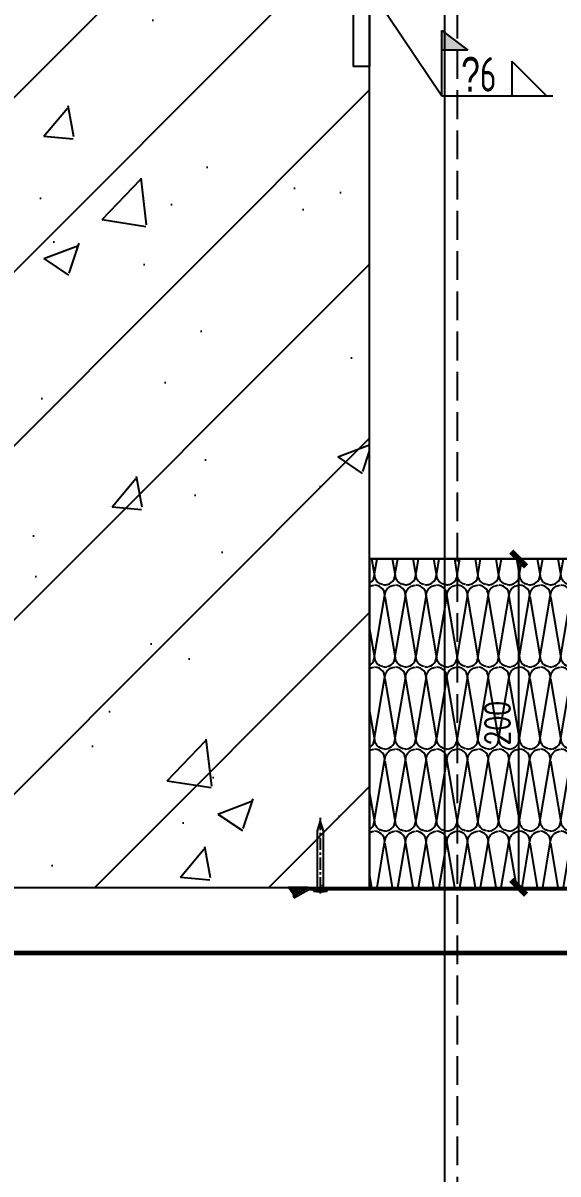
# Model space of a CAD drawing. Extents: x -160106 to 966792, y -663931 to 1550022.
# Drawn here: x -68714 to -68388, y -86329 to -85628 of the extents above; entities that cross this region are included whole.
import ezdxf
from ezdxf.enums import TextEntityAlignment as Align
from ezdxf.xclip import XClip

# ---------------------------------------------------------------- set-up
doc = ezdxf.new("R2010")
doc.units = 0
for name, pattern in [('CENTER', [2, 1.25, -0.25, 0.25, -0.25]), ('ZN-CENTER', [2, 1.25, -0.25, 0.25, -0.25]), ('ZN-DASH', [0.35, 0.25, -0.1])]:
    doc.linetypes.add(name, pattern=pattern)
for name, color, linetype in [('!ZN1-填充-8', 8, 'Continuous'), ('!ZN1-标注-173', 173, 'Continuous'), ('!ZN3-不锈钢板幕墙-7', 7, 'Continuous'), ('!ZN4-辅助材料-1', 1, 'Continuous'), ('!ZN4-配件-11', 11, 'Continuous'), ('!ZN5-钢材投影-40', 40, 'Continuous'), ('!ZN6-虚线-8', 8, 'ZN-DASH'), ('20剖面图$0$AS-COLN', 6, 'Continuous'), ('20剖面图$0$PUB_HATCH', 8, 'Continuous'), ('2钢材断面', 2, 'Continuous'), ('40钢材投影', 40, 'Continuous'), ('ALT_CEN-0-30', 1, 'CENTER'), ('DIM', 173, 'Continuous')]:
    doc.layers.add(name, color=color, linetype=linetype)
doc.styles.add('DHTEXT-1', font='ROMANS.shx', dxfattribs={"width": 0.7, "bigfont": 'CHINESE.shx'})
doc.styles.add('HZ_TS_0.7', font='TSSDENG', dxfattribs={"width": 0.7, "bigfont": 'HZTXT'})
doc.dimstyles.new('ZN6', dxfattribs={"dimscale": 6, "dimtxt": 2.5, "dimasz": 1.5, "dimexe": 1, "dimexo": 2, "dimgap": 0.9, "dimtad": 1, "dimdec": 0, "dimdsep": 46, "dimtxsty": 'DHTEXT-1', "dimblk": 'ARCHTICK', "dimcen": 2.5, "dimclrd": 173, "dimclre": 173, "dimclrt": 7, "dimazin": 2, "dimtfac": 1, "dimtdec": 1, "dimtix": 1, "dimtmove": 2, "dimatfit": 3, "dimfxl": 0, "dimtolj": 1, "dimtzin": 0, "dimarcsym": 0})

# ---------------------------------------------------------------- blocks, each defined once
blk = doc.blocks.new('*U2164')
at = {"layer": '!ZN5-钢材投影-40', "ltscale": 0.3}
blk.add_line((-254.4017149738647, 425.0000000494219), (-254.4017149738647, -524.9999999505853), dxfattribs=at)
at = {"layer": '!ZN6-虚线-8', "color": 8, "linetype": 'ZN-DASH', "ltscale": 70}
blk.add_line((-246.4017149738647, -524.9999999505853), (-246.4017149738647, 425.0000000494219), dxfattribs=at)
blk = doc.blocks.new('*U2373')
at = {"color": 0, "linetype": 'ZN-CENTER', "ltscale": 6}
blk.add_line((43.75691669705304, 4.925789506012574e-14), (-2.334210881697629, 5.329070518200751e-14), dxfattribs=at)
at = {"linetype": 'ByBlock', "ltscale": 10}
for p, q in [((-1.099999999999767, 2.281819537641123), (-1.099999999999767, -2.281819537642608)), ((-0.9499999999997897, 2.326965969312877), (-0.9499999999997897, -2.326965969314362)), ((-0.7999999999997556, 4.200000000000042), (-0.7999999999997556, -4.20000000000147)), ((-1.335820343228988e-12, 4.200000000000042), (-0.7999999999997556, 4.200000000000042)), ((1.335820343228988e-12, -4.199999999999935), (-1.335820343228988e-12, 4.200000000000042)), ((-0.7999999999997556, -4.20000000000147), (1.335820343228988e-12, -4.199999999999935))]:
    blk.add_line(p, q, dxfattribs=at)
blk.add_lwpolyline([(0, -2.522000000000165, -0.414213562373095), (0.6719999999999402, -1.849999999999969), (35.87027027027045, -1.849999999999973), (42, 4.925789506012574e-14), (35.87027027027045, 1.850000000000072), (0.6719999999999402, 1.850000000000076, -0.414213562373095), (0, 2.521999999999476)], format="xyb", dxfattribs=at)
for centre, start, end in [((-1.117211323007012, 2.610766877386478), 272.9951230191359, 344.3665125859252), ((-1.117211323007012, -2.610766877387963), 15.63348741407401, 87.00487698086415)]:
    blk.add_arc(centre, 0.329397301089755, start, end, dxfattribs=at)
at = {"layer": 'Defpoints', "color": 0, "ltscale": 10, "style": 'DHTEXT-1', "width": 0.7}
blk.add_text('3.7', height=1.125, rotation=90, dxfattribs=at).set_placement((3.092591720855712, -0.9336714974895588), align=Align.CENTER)
blk = doc.blocks.new('A$Cec10f56f')
at = {"layer": '!ZN1-填充-8'}
h = blk.add_hatch(color=252, dxfattribs=at)
h.dxf.hatch_style = 1
h.paths.add_polyline_path([(10.00000073583942, 54.9999991057266), (10.00000073583942, 62.94425072797458), (18.00873087856598, 54.99999902409036)])
h = blk.add_hatch(color=252, dxfattribs=at)
h.dxf.hatch_style = 1
h.paths.add_polyline_path([(18.00873087856598, 54.99999902409036), (18.0087308887596, 44.99999946681783), (10.00000074603304, 44.99999946681783), (10.00000073583942, 54.9999991057266)])
h = blk.add_hatch(color=252, dxfattribs=at)
h.dxf.hatch_style = 1
h.paths.add_polyline_path([(10.00000073583942, 44.99999982787995), (10.00000073583942, 37.05574820563197), (18.00873087856598, 44.99999990951619)])
h = blk.add_hatch(color=252, dxfattribs=at)
h.dxf.hatch_style = 1
h.paths.add_polyline_path([(10.00000073583942, -45.0000008942734), (10.00000073583942, -37.05574927202542), (18.00873087856598, -45.00000097590964)])
h = blk.add_hatch(color=252, dxfattribs=at)
h.dxf.hatch_style = 1
h.paths.add_polyline_path([(18.00873087856598, -45.00000097590964), (18.0087308887596, -55.00000053318217), (10.00000074603304, -55.00000053318217), (10.00000073583942, -45.0000008942734)])
h = blk.add_hatch(color=252, dxfattribs=at)
h.dxf.hatch_style = 1
h.paths.add_polyline_path([(10.00000073583942, -55.00000017212005), (10.00000073583942, -62.94425179436803), (18.00873087856598, -55.00000009048381)])
at = {"layer": '2钢材断面'}
for p, q in [((0, 100), (10, 100)), ((0, 100), (0, -100)), ((10, 100), (10.00000109216853, 45)), ((10.00000109216853, 45), (10, -44)), ((10, -44), (10, -100)), ((0, -100), (10, -100))]:
    blk.add_line(p, q, dxfattribs=at)
at = {"layer": '40钢材投影'}
for p, q in [((18.00873087856598, 54.99999902409036), (10.00000073583942, 62.94425072797458)), ((10.00000015634578, 54.9999999126303), (200, 54.99999761907384)), ((200, 55), (200, 45)), ((10, 45), (200, 45)), ((18.00873087856598, 44.99999990951619), (10.00000073583942, 37.05574820563197)), ((18.00873087856598, -45.00000097590964), (10.00000073583942, -37.05574927202542)), ((10.00000015634578, -45.0000000873697), (200, -45.00000238092616)), ((200, -45), (200, -55)), ((10, -55), (200, -55)), ((18.00873087856598, -55.00000009048381), (10.00000073583942, -62.94425179436803))]:
    blk.add_line(p, q, dxfattribs=at)
for points in [[(172, 45), (150, 45), (150, 55), (200, 55), (200, 45), (184, 45)], [(172, -55), (150, -55), (150, -45), (200, -45), (200, -55), (184, -55)]]:
    blk.add_lwpolyline(points, dxfattribs=at)
at = {"layer": 'ALT_CEN-0-30', "ltscale": 0.3}
for p, q in [((0, 50), (197.8050792769063, 50)), ((0, -50), (197.8050792769063, -50))]:
    blk.add_line(p, q, dxfattribs=at)
blk = doc.blocks.new('20250828170426')
at = {"layer": '!ZN1-填充-8', "ltscale": 20}
h = blk.add_hatch(dxfattribs=at)
h.set_pattern_fill('防火棉', color=256, scale=0.505)
h.set_pattern_definition([(99.64827059999992, (-236.3125013737736, 11806.42660065055), (-25.2499998337009, 149.9540095495376), [37.66422239299973, -2598.831302999982]), (97.19770699999998, (-230.0000018787832, 11843.55806965755), (-12.6249998885987, 49.98466956140777), [1.43947691165, -99.32390499999998]), (106.418857, (-230.1803589927731, 11844.98620309256), (-75.7499963823328, 249.9233503514598), [1.4888471307, -311.16904665]), (123.292959, (-230.6011923092738, 11846.41433652755), (-63.12499811428338, 99.96934030710104), [1.42379117734999, -297.5723559499976]), (137.02891, (-231.3827399547736, 11847.60444770656), (-50.49999978327227, 49.98466982494914), [1.3967841763, -291.92789015]), (147.989097, (-232.4047637522744, 11848.55653668006), (-164.1249984290412, 99.9693411803067), [1.3470907623, -281.54196925]), (161.002609, (-233.5470256762783, 11849.27060339756), (-138.8749994184182, 49.98467020773887), [1.4623894737, -305.63939765]), (170.23292, (-234.9297637522832, 11849.74664785905), (-277.7499989489697, 49.98467209331709), [1.40307491584999, -293.2426525999976]), (9.76707954, (-237.6952398537833, 11849.74664785905), (277.7499993494156, 49.98466986837402), [1.40307491585, -293.2426526]), (18.9973908, (-239.0779778287833, 11849.27060339756), (138.8749995928976, 49.9846697229737), [1.462389473699991, -305.6393976499976]), (32.01090240000001, (-240.2202398537775, 11848.55653668006), (164.124999467887, 99.96933947444012), [1.3470907623, -281.54196925]), (42.9710899, (-241.2422633987735, 11847.60444770656), (50.49999987051199, 49.98466973680999), [1.3967841763, -291.92789015]), (56.70704010000001, (-242.0238109937782, 11846.41433652755), (63.12499965504991, 99.96933933494022), [1.42379117735, -297.57235595]), (73.5811422, (-242.4446446637739, 11844.98620309256), (75.74999985254482, 249.9233492995), [1.4888471307, -311.16904665]), (82.80229290000001, (-242.6250013737736, 11843.55806965755), (12.62499977543023, 49.98466956468227), [1.43947691165, -99.323905]), (80.35172929999999, (-236.3125013737736, 11806.42660065055), (25.25000007550582, 149.9540095088535), [37.6642223929997, -2598.83130299998]), (9.76707954, (-242.6250013737736, 11800.00000024356), (277.7499993494156, 49.98466986837402), [1.40307491585, -293.2426526]), (18.9973908, (-241.2422633987735, 11800.23802247936), (151.4999995843212, 49.984669720361), [1.462389473699991, -305.6393976499976]), (32.01090240000001, (-239.8595254237734, 11800.714066956), (75.74999977160518, 49.9846697519425), [1.3470907623, -281.54196925]), (42.9710899, (-238.7172633987793, 11801.42813366845), (50.49999987051199, 49.98466973680999), [1.3967841763, -291.92789015]), (56.70704010000001, (-237.6952398537833, 11802.3802226167), (100.9999996005308, 149.9540092590557), [1.42379117735, -297.57235595]), (73.5811422, (-236.9136922587786, 11803.57033380581), (12.62499990810302, 49.98466961827754), [1.4888471307, -311.16904665]), (82.80229290000001, (-236.4928585887828, 11804.9984672307), (12.62499977543023, 49.98466956468227), [1.43947691165, -99.323905]), (97.19770699999998, (-236.1321446637739, 11804.9984672307), (-12.6249998885987, 49.98466956140777), [1.43947691165, -99.32390499999998]), (106.418857, (-235.7113109937782, 11803.57033380581), (-12.62499922956163, 49.98466978884611), [1.4888471307, -311.16904665]), (123.292959, (-234.9297637522832, 11802.3802226167), (-100.9999972746069, 149.9540108261556), [1.42379117734999, -297.5723559499976]), (137.02891, (-233.9077399547823, 11801.42813366845), (-164.1249992562797, 149.954009434235), [1.3967841763, -291.92789015]), (147.989097, (-232.7654780307785, 11800.714066956), (-75.74999925619764, 49.98467053234825), [1.3470907623, -281.54196925]), (161.002609, (-231.3827399547736, 11800.23802247936), (-151.4999994098418, 49.98467024919572), [1.4623894737, -305.63939765]), (170.23292, (-230.0000018787832, 11800.00000024356), (-277.7499989489697, 49.98467209331709), [1.40307491584999, -293.2426525999976])])
h.paths.add_polyline_path([(-499.999985079281, 11800.00000024356), (-282.0000018913561, 11800.00000024356), (-282.0000018913561, 12000.00000024357), (-499.999985079281, 12000.00000024357)])
at = {"layer": '!ZN1-填充-8'}
h = blk.add_hatch(dxfattribs=at)
h.set_pattern_fill('AR-SAND', color=256, scale=0.5, style=0)
h.set_pattern_definition([(37.50000000000001, (-529.9998921025399, 11800.00000024168), (-0.03149667905480408, 0.9634118845065793), [0, -0.76, 0, -0.85, 0, -0.8125]), (7.499999999999999, (-529.9998921025399, 11800.00000024168), (0.8848883526338636, 1.41107303261487), [0, -0.41, 0, -0.685, 0, -0.2625]), (327.5, (-530.6148921025306, 11800.00000024168), (1.557070930875748, 0.002829526768482249), [0, -0.25, 0, -0.9, 0, -1.175]), (317.5, (-530.6148921025306, 11800.00000024168), (1.503063302286147, 0.4388377824671246), [0, -0.125, 0, -0.59, 0, -0.675])])
edge = h.paths.add_edge_path()
edge.add_line((-548.7470042796922, 11800.00000024169), (-537.4999020865362, 11800.00000024168))
edge.add_line((-537.4999020865362, 11800.00000024168), (-546.438617093474, 11794.8392307262))
edge.add_ellipse((-556.6690367721458, 11793.35986355504), major_axis=(-7.309241206491246, 7.309241206491248), ratio=0.9999999999978988, start_angle=233.2282055617725, end_angle=264.9692674028663)
at = {"layer": '20剖面图$0$PUB_HATCH'}
h = blk.add_hatch(dxfattribs=at)
h.set_pattern_fill('钢筋混凝土', color=256, scale=30, style=0)
h.set_pattern_definition([(45, (1530822.114280318, -568207.4520265325), (-53.03300858899107, 53.03300858899107), []), (49.99999999999999, (1530822.114280318, -568207.4520265325), (215.178054780226, -18.82564049477853), [22.5, -247.5]), (355, (1530822.114280318, -568207.4520265325), (-41.6254000839, 225.6576401100035), [18, -198]), (100.4514, (1530840.045784318, -568209.0208285325), (173.5528145142065, 206.8318626182861), [19.122057, -210.3426336]), (46.18420000000001, (1530822.114280318, -568147.4520265325), (320.1723145876933, -49.65570429870542), [33.75, -371.25]), (96.6356, (1530848.795303818, -568151.5900186324), (280.398811664611, 292.2353612701325), [28.6830864, -315.5139]), (351.1842, (1530822.114280318, -568147.4520265325), (280.3985835400882, 292.2355802775974), [27, -297]), (21, (1530852.114280318, -568162.4520265325), (179.0721156355385, -120.7856671996016), [22.5, -247.5]), (326.0000000000001, (1530852.114280318, -568162.4520265325), (72.99459957647451, 217.5450135140559), [18, -198]), (71.4514, (1530867.036950218, -568172.5175083324), (252.066788574447, 96.75914901298572), [19.122057, -210.3426336]), (37.50000000000001, (1530822.114280318, -568207.4520265325), (3.647956595187201, 99.86815614939344), [0, -195.6, 0, -201, 0, -198.75]), (7.499999999999999, (1530822.114280318, -568207.4520265325), (78.92086123264458, 118.3235135647081), [0, -114.6, 0, -191.1, 0, -75.75]), (327.5, (1530755.214280318, -568207.4520265325), (160.1467308517227, -6.766461520313927), [0, -75, 0, -234, 0, -310.5]), (317.5, (1530725.214280318, -568207.4520265325), (174.9558508027159, 30.03149469969532), [0, -97.5, 0, -155.4, 0, -220.5])])
h.paths.add_polyline_path([(-799.9999850813765, 11800.00000024168), (-499.999985079281, 11800.00000024168), (-499.9999850301538, 12549.9999965796), (-799.9999850301538, 12549.9999965796)])
at = {"layer": '!ZN1-填充-8'}
blk.add_lwpolyline([(-499.999985079281, 11800.00000024356), (-282.0000018913561, 11800.00000024356), (-282.0000018913561, 12000.00000024357), (-499.999985079281, 12000.00000024357)], close=True, dxfattribs=at)
at = {"layer": '!ZN3-不锈钢板幕墙-7', "ltscale": 4}
blk.add_lwpolyline([(-501.499985079281, 11798.50000024356), (-501.499985079281, 11798.50000024168), (-537.097978297883, 11798.50000024166), (-545.688617093474, 11793.54019262052), (-546.438617093474, 11794.83923072621), (-537.4999020865362, 11800.00000024166), (-499.999985079281, 11800.00000024168), (-499.999985079281, 11800.00000024356), (-335.4000018913357, 11800.0000002429), (-335.4000018913503, 11785.20649710664), (-340.5607714068174, 11776.26778209971), (-341.8598095124908, 11777.01778209971), (-336.9000018913503, 11785.60842089528), (-336.9000018913357, 11798.50000024289)], close=True, dxfattribs=at)
at = {"layer": '!ZN4-辅助材料-1', "ltscale": 4}
blk.add_line((-499.999985079281, 12000.00000024356), (-282.0000018913561, 12000.00000024357), dxfattribs=at)
blk.add_lwpolyline([(-546.438617093474, 11794.83923072621), (-537.4999020865362, 11800.00000024166), (-537.4999020865362, 11800.00000024166), (-549.7063989503076, 11800.00000024169, -0.1983726770642686), (-546.438617093474, 11794.8392307262)], format="xyb", dxfattribs=at)
at = {"color": 4, "linetype": 'ZN-DASH', "ltscale": 30, "const_width": 3}
blk.add_lwpolyline([(-344.400001891001, 11773.46876719811), (-344.400001891001, 11760.00000003552), (-1926.314065458922, 11760.00000003552)], dxfattribs=at)
at = {"layer": '20剖面图$0$AS-COLN'}
for p, q in [((-499.999985079281, 11800.00000024168), (-499.9999850301538, 12549.9999965796)), ((-799.9999850813765, 11800.00000024168), (-499.999985079281, 11800.00000024168))]:
    blk.add_line(p, q, dxfattribs=at)
at = {"layer": '!ZN4-配件-11', "color": 1, "rotation": 90}
blk.add_blockref('*U2373', (-529.999985079281, 11798.50000024166), dxfattribs=at)
at = {"ltscale": 50}
for p in [(-199.9367708785867, 12449.99999991151), (-199.9367708785867, 11499.99999991163)]:
    blk.add_blockref('*U2164', p, dxfattribs=at)
at = {"layer": '40钢材投影', "color": 2, "ltscale": 500, "xscale": -1, "rotation": 359.9999999933083}
blk.add_blockref('A$Cec10f56f', (-499.9999874498317, 12400.00000131351), dxfattribs=at)
blk = doc.blocks.new('_ArchTick')
at = {"color": 0, "linetype": 'ByBlock', "const_width": 0.4}
blk.add_lwpolyline([(-0.5, -0.5), (0.5, 0.5)], dxfattribs=at)
blk = doc.blocks.new('*D1888')
at = {"layer": 'Defpoints', "color": 0, "ltscale": 60, "transparency": 16777216}
for p in [(-68428.76158163608, -85954.07953968017), (-68411.67030188453, -85954.07953968017), (-68428.76158163606, -86154.07953968046)]:
    blk.add_point(p, dxfattribs=at)
at = {"layer": 'DIM', "color": 173, "linetype": 'ByBlock', "lineweight": -2, "ltscale": 60, "transparency": 16777216}
for p, q in [((-68416.76158163608, -85954.07953968017), (-68405.67030188453, -85954.07953968017)), ((-68411.67030188453, -86154.07953968046), (-68411.67030188453, -85954.07953968017)), ((-68416.76158163606, -86154.07953968046), (-68405.67030188453, -86154.07953968046))]:
    blk.add_line(p, q, dxfattribs=at)
at = {"layer": 'DIM', "color": 173, "lineweight": -2, "ltscale": 60, "transparency": 16777216, "xscale": 9, "yscale": 9, "zscale": 9}
for p, rotation in [((-68411.67030188453, -85954.07953968017), 90), ((-68411.67030188453, -86154.07953968046), 270)]:
    blk.add_blockref('_ArchTick', p, dxfattribs=dict(at, rotation=rotation))
at = {"layer": 'DIM', "color": 7, "ltscale": 60, "transparency": 16777216, "insert": (-68424.57030188452, -86054.07953968029), "char_height": 15, "attachment_point": 5, "rotation": 90, "style": 'DHTEXT-1'}
blk.add_mtext('\\A1;200', dxfattribs=at)
blk = doc.blocks.new('中南-角焊缝符号左')
blk.add_hatch(color=8).paths.add_polyline_path([(0, 6.634145524720225), (-2.631425275787478, 4.634219048530213), (0, 4.634219048530213)])
for p, q in [((0, 6.634145524720225), (-2.631425275787478, 4.634219048530213)), ((0, 0), (0, 6.634145524720225)), ((-2.631425275787478, 4.634219048530213), (0, 4.634219048530213)), ((-7.126629648588199, 3.5), (-10.6266296485882, 0)), ((-7.126629648588199, 3.5), (-7.126629648588199, 0))]:
    blk.add_line(p, q)
at = {"ltscale": 30}
blk.add_line((0, 0), (-11.29229740582733, 0), dxfattribs=at)
at = {"color": 0, "style": 'HZ_TS_0.7', "width": 0.7, "flags": 8}
blk.add_attdef('HF', text='', height=3.5, dxfattribs=at).set_placement((-2.447278011009286, 2.176247788826004), align=Align.MIDDLE_RIGHT)

msp = doc.modelspace()

# ---------------------------------------------------------------- block references
at = {"ltscale": 40}
ref = msp.add_blockref('20250828170426', (-68002.60082986366, -97954.0795399237), dxfattribs=at)
XClip(ref).set_block_clipping_path([(-1183.6332781368037, 11336.729218116532), (77.2482194211334, 13367.086245385595)])

# ---------------------------------------------------------------- next in the draw order: block references
at = {"layer": '!ZN1-标注-173', "color": 7}
ref = msp.add_blockref('中南-角焊缝符号左', (-68458.54258422687, -85671.94183410385), dxfattribs=dict(at, xscale=-6, yscale=6, zscale=6))
ref.add_attrib('HF', '%%1376', dxfattribs={"layer": '0', "color": 0, "height": 21, "style": 'HZ_TS_0.7', "width": 0.7000000000000002}).set_placement((-68425.20122385313, -85658.8843473709), align=Align.MIDDLE_RIGHT)

# ---------------------------------------------------------------- next in the draw order: dimensions: what is measured, and where the dimension line sits
at = {"layer": 'DIM', "ltscale": 60}
dim = msp.add_linear_dim(base=(-68411.67030188453, -85954.07953968017), p1=(-68428.76158163603, -86154.07953968043), p2=(-68428.76158163605, -85954.07953968014), angle=90, dimstyle='ZN6', dxfattribs=at)
dim.commit()
dim.dimension.update_dxf_attribs({"geometry": '*D1888', "text_midpoint": (-68424.57030188452, -86054.07953968029)})

# ---------------------------------------------------------------- next in the draw order: leaders
at = {"layer": 'DIM'}
msp.add_leader([(-68502.6007115776, -85606.40570191514), (-68458.54258422687, -85671.94183410385)], dimstyle='ZN6', dxfattribs=at)

doc.saveas('drawing.dxf')
